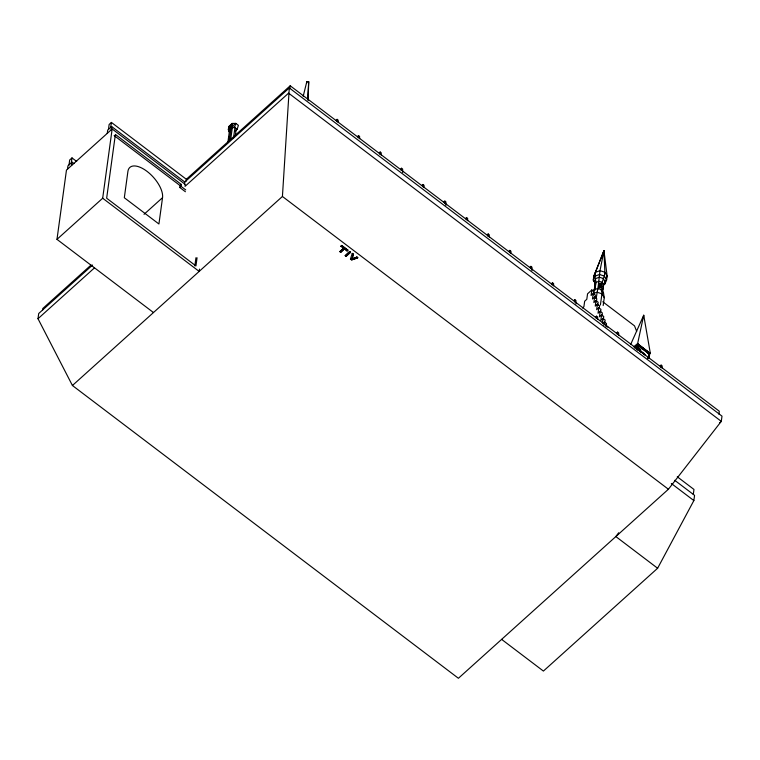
<?xml version="1.0" encoding="UTF-8"?>
<svg xmlns="http://www.w3.org/2000/svg" width="760" height="760" viewBox="0 0 760 760"><rect width="100%" height="100%" fill="white"/><g stroke="black" fill="none" stroke-linecap="round" stroke-linejoin="round"><path stroke-width="1.14" d="M308.075 100.472L308.731 81.719L306.793 81.747L303.192 96.311M72.428 385.51L282.425 196.469L289.294 87.932L722 416.138L721.288 421.353L668.41 489.24L458.413 678.281L72.428 385.51L38 318.716L38.712 313.5L92.539 265.05M307.572 99.607L308.731 81.719M643.492 317.585L643.711 315.229L630.819 344.128M603.734 252.976L603.962 250.677L593.797 276.25L593.275 280.088L595.555 283.955M336.794 121.581L337.088 119.348L338.162 120.165L338.162 122.455M358.235 137.845L358.53 135.612L359.603 136.43L359.603 138.709M379.867 154.251L380.161 152.019L381.235 152.836L381.235 155.116M401.261 170.487L401.555 168.245L402.638 169.062L402.638 172.491M422.645 186.703L422.94 184.461L424.013 185.278L424.023 187.568M444.552 203.319L444.837 201.077L445.92 201.894L445.92 205.323M466.269 219.792L466.564 217.55L467.637 218.367L467.637 220.656M487.892 236.189L488.186 233.957L489.259 234.773L489.259 237.053M509.551 252.624L509.846 250.382L510.929 251.199L510.929 253.488M530.594 268.584L530.889 266.342L531.962 267.159L531.971 270.588M552.216 284.981L552.51 282.748L553.584 283.565L553.593 285.845M574.589 301.948L574.883 299.716L575.957 300.533L575.966 303.962M596.286 318.411L596.581 316.169L597.654 316.986L597.664 319.276M617.291 334.343L617.586 332.101L618.659 332.918L618.659 335.207M639.369 351.091L639.663 348.849L640.737 349.666L640.746 351.956M660.801 367.346L661.095 365.104L662.178 365.921L662.178 368.21M42.493 310.498L42.759 308.522L91.057 265.041M153.472 312.55L56.981 239.362L66.462 170.097L112.157 128.963L185.298 184.433L185.031 186.352L288.581 93.147L721.288 421.353L719.539 422.921M67.478 169.185L67.934 165.898L72.076 162.165L73.948 163.59M69.008 164.92L69.682 159.989L72.001 157.909L76.674 161.452M71.316 162.839L72.001 157.909M71.62 165.461L72.076 162.165M107.264 133.37L107.721 130.083L111.635 126.549L184.775 182.02L184.471 184.214M108.471 129.399L109.145 124.469L111.406 122.436L186.343 179.274L186.067 181.25M110.722 127.366L111.406 122.436M111.188 129.846L111.635 126.549M56.981 239.362L102.676 198.227L112.157 128.963M162.535 197.666L158.925 223.991L124.317 197.743L127.918 171.409A23 10.934 48 0 1 147.031 171.37A23 10.934 48 0 1 162.535 197.666L144.03 214.329M185.402 191.748L179.797 187.492L180.063 185.573L181.317 184.442L115.387 134.444L106.656 198.218L195.938 265.943L197.059 257.773M179.797 187.492L181.051 186.361L181.317 184.442M194.845 265.895L195.957 257.726M199.481 269.097L199.167 271.415L102.676 198.227M233.557 137.873L234.964 127.594L232.322 127.632L229.548 130.131L229.729 132.306L228.332 129.741L228.769 126.511L232.189 123.443L235.809 123.395L238.393 125.352L237.167 129.276L235.429 130.843M229.244 126.445L228.931 128.725L231.325 126.568L231.638 124.288L232.531 124.963L230.137 127.12L229.244 126.445L231.638 124.288M227.829 142.68L229.548 130.131M228.788 139.156L229.102 136.876M229.216 141.436L230.935 128.877M232.189 123.443L231.743 126.663L228.332 129.741M230.755 139.042L232.322 127.632M235.343 135.451L236.274 128.601M289.798 88.73L290.206 85.776L719.311 411.245L718.903 414.209M344.413 248.938L340.717 252.273L339.901 251.655L343.634 248.092L341.031 246.126L341.772 245.461L347.852 250.069L347.082 250.962L344.441 248.71L347.082 250.962M339.901 251.655L343.596 248.32L341.031 246.126M340.717 252.273L344.441 248.71M341.002 246.354L341.772 245.461M345.249 255.712L349.714 251.484L350.522 252.348L346.085 256.338L345.249 255.712L349.714 251.484M346.085 256.338L350.55 252.111M350.464 259.103L351.68 259.777L357.713 257.801L351.652 260.005L350.464 259.103L352.241 253.403L353.362 254.172L352.003 258.932L356.867 257.165L357.713 257.801M352.241 253.403L353.334 254.4M352.003 258.932L353.362 254.172M356.867 257.165L352.032 258.704M582.483 307.999L583.908 306.707L584.668 301.216L586.806 299.288L587.556 293.806L591.841 289.949L594.006 291.593L593.55 294.88M591.841 289.949L591.09 295.44L593.227 293.512L597.037 292.229L601.948 293.797L604.257 297.711L603.183 305.548M594.139 290.615L594.909 284.933L595.973 282.378L594.899 276.174L595.422 272.337L603.962 250.677L607.135 276.079L606.613 279.917L604.989 283.831L603.725 284.63L605.017 281.523L606.613 279.917L604.333 276.051L604.856 272.213L603.962 250.677L602.139 257.469M594.88 290.329L595.973 282.378L598.966 281.285L602.139 282.302L603.639 284.829L602.547 292.78M596.334 301.995L596.79 298.709L594.624 297.065L593.873 302.556L596.011 300.627L598.177 302.262L597.721 305.558M594.947 298.442L595.394 295.146L593.227 293.512L592.477 298.993L594.624 297.065M596.267 297.825L597.816 288.477L601.663 289.712L603.478 292.771L604.257 297.711M596.011 300.627L595.26 306.109L597.408 304.18L599.564 305.824L599.269 308.019M597.883 289.237L600.001 270.665L603.962 250.677L604.209 255.369M598.433 287.365L598.69 285.522M597.408 304.18L596.647 309.672L598.794 307.743L600.961 309.377L600.656 311.572M601.179 283.717L600.675 287.403L599.136 286.919L599.64 283.233L601.179 283.717L599.469 287.841M601.056 290.253L602.139 282.302L604.333 276.051L599.478 274.502L594.899 276.174L593.275 280.088L594.434 281.656L594.909 284.933M598.794 307.743L598.044 313.224L600.181 311.296L602.347 312.94L601.901 316.226M600.409 304.998L601.948 293.797L601.663 289.712M602.347 290.615L602.661 288.382M603.155 287.195L602.195 291.735M600.181 311.296L599.431 316.787L601.578 314.858L603.734 316.492L603.288 319.789M605.255 281.912L604.989 283.831L603.164 284.497M601.578 314.858L600.827 320.34L602.965 318.411L605.131 320.055L604.675 323.342M602.366 322.8L602.965 318.411M603.906 325.261L604.352 321.974L606.518 323.608L606.072 326.904M636.13 348.83L636.681 344.85M636.605 349.438L637.792 343.843L634.182 347.073M637.203 345.059L649.116 354.094L649.667 353.172L637.668 343.672L638.125 344.878L637.374 350.351M634.686 347.681L637.858 344.432M638.181 349.552L638.865 344.574M648.185 353.343L648.745 352.83M648.27 358.501L649.087 352.526M648.66 357.38L648.964 355.186M649.106 358.245L649.705 353.856L650.37 353.505L643.711 315.229L637.583 343.805L634.182 346.864M693.291 494.389L693.975 489.45L677.274 476.786M501.628 639.378L543.409 671.07L657.619 568.252L693.861 500.574L694.573 495.358L674.709 480.291M234.593 127.319L235.809 123.395L231.743 126.663L234.593 127.319L237.167 129.276M593.797 276.25L595.422 272.337L600.001 270.665L604.856 272.213L607.135 276.079L605.919 279.015M594.434 281.656L595.726 278.549L599.355 277.229L603.202 278.464L605.017 281.523L602.965 286.463M594.187 289.798L593.322 291.868L594.187 289.798L597.816 288.477M602.927 286.529L603.639 284.829M618.668 532.76L615.847 536.56L657.619 568.252M229.824 129.399L232.218 127.243M186.343 179.274L290.206 85.776M184.775 182.02L289.294 87.932M38 318.716L94.392 267.947M336.158 120.184L337.088 119.348M357.599 136.448L358.53 135.612M379.231 152.855L380.161 152.019M400.624 169.09L401.555 168.245M347.111 250.733L347.852 250.069M422.009 185.307L422.94 184.461M443.906 201.913L444.837 201.077M465.633 218.395L466.564 217.55M487.255 234.792L488.186 233.957M508.915 251.227L509.846 250.382M529.957 267.188L530.889 266.342M551.579 283.584L552.51 282.748M573.952 300.551L574.883 299.716M595.65 317.005L596.581 316.169M602.927 323.256L604.352 321.974M616.654 332.937L617.586 332.101M634.22 346.778L637.668 343.672M634.495 347.548L637.611 344.736M634.676 347.976L638.125 344.878M638.447 345.373L648.251 352.811M638.732 349.685L639.663 348.849M660.164 365.949L661.095 365.104M602.775 301.786L634.533 325.878L636.681 331.379M637.583 343.805L650.37 353.505M637.754 344.137L649.667 353.172M637.801 344.888L648.897 353.305M639.198 346.028L643.653 349.41M645.439 350.759L648.119 352.792M648.679 353.286L649.6 353.979M605.748 325.527L607.914 327.17M671.317 483.474L693.861 500.574M282.425 196.469L668.41 489.24M356.905 256.937L357.741 257.573M341.743 245.689L347.814 250.297M349.685 251.712L350.522 252.348M339.929 251.427L340.746 252.035M345.277 255.483L346.113 256.11M114.142 135.575L180.063 185.573M181.051 186.361L185.725 189.905M306.793 81.747L306.888 82.916M647.691 358.102A1.938 1.577 7.8 0 1 648.109 358.349M647.976 357.941A1.425 1.168 7.8 0 1 648.394 358.463M647.739 357.732A1.938 1.577 7.8 0 1 648.498 358.302A2.08 1.691 7.8 0 0 647.986 358.15M639.872 351.205A5.206 2.479 48 0 1 645.42 355.404M640.357 351.709A5.206 2.479 48 0 1 644.271 354.683M594.985 285.874L594.481 289.56L595.545 284.515L594.985 285.874M229.358 132.022L228.769 126.511L229.358 132.022"/></g></svg>
